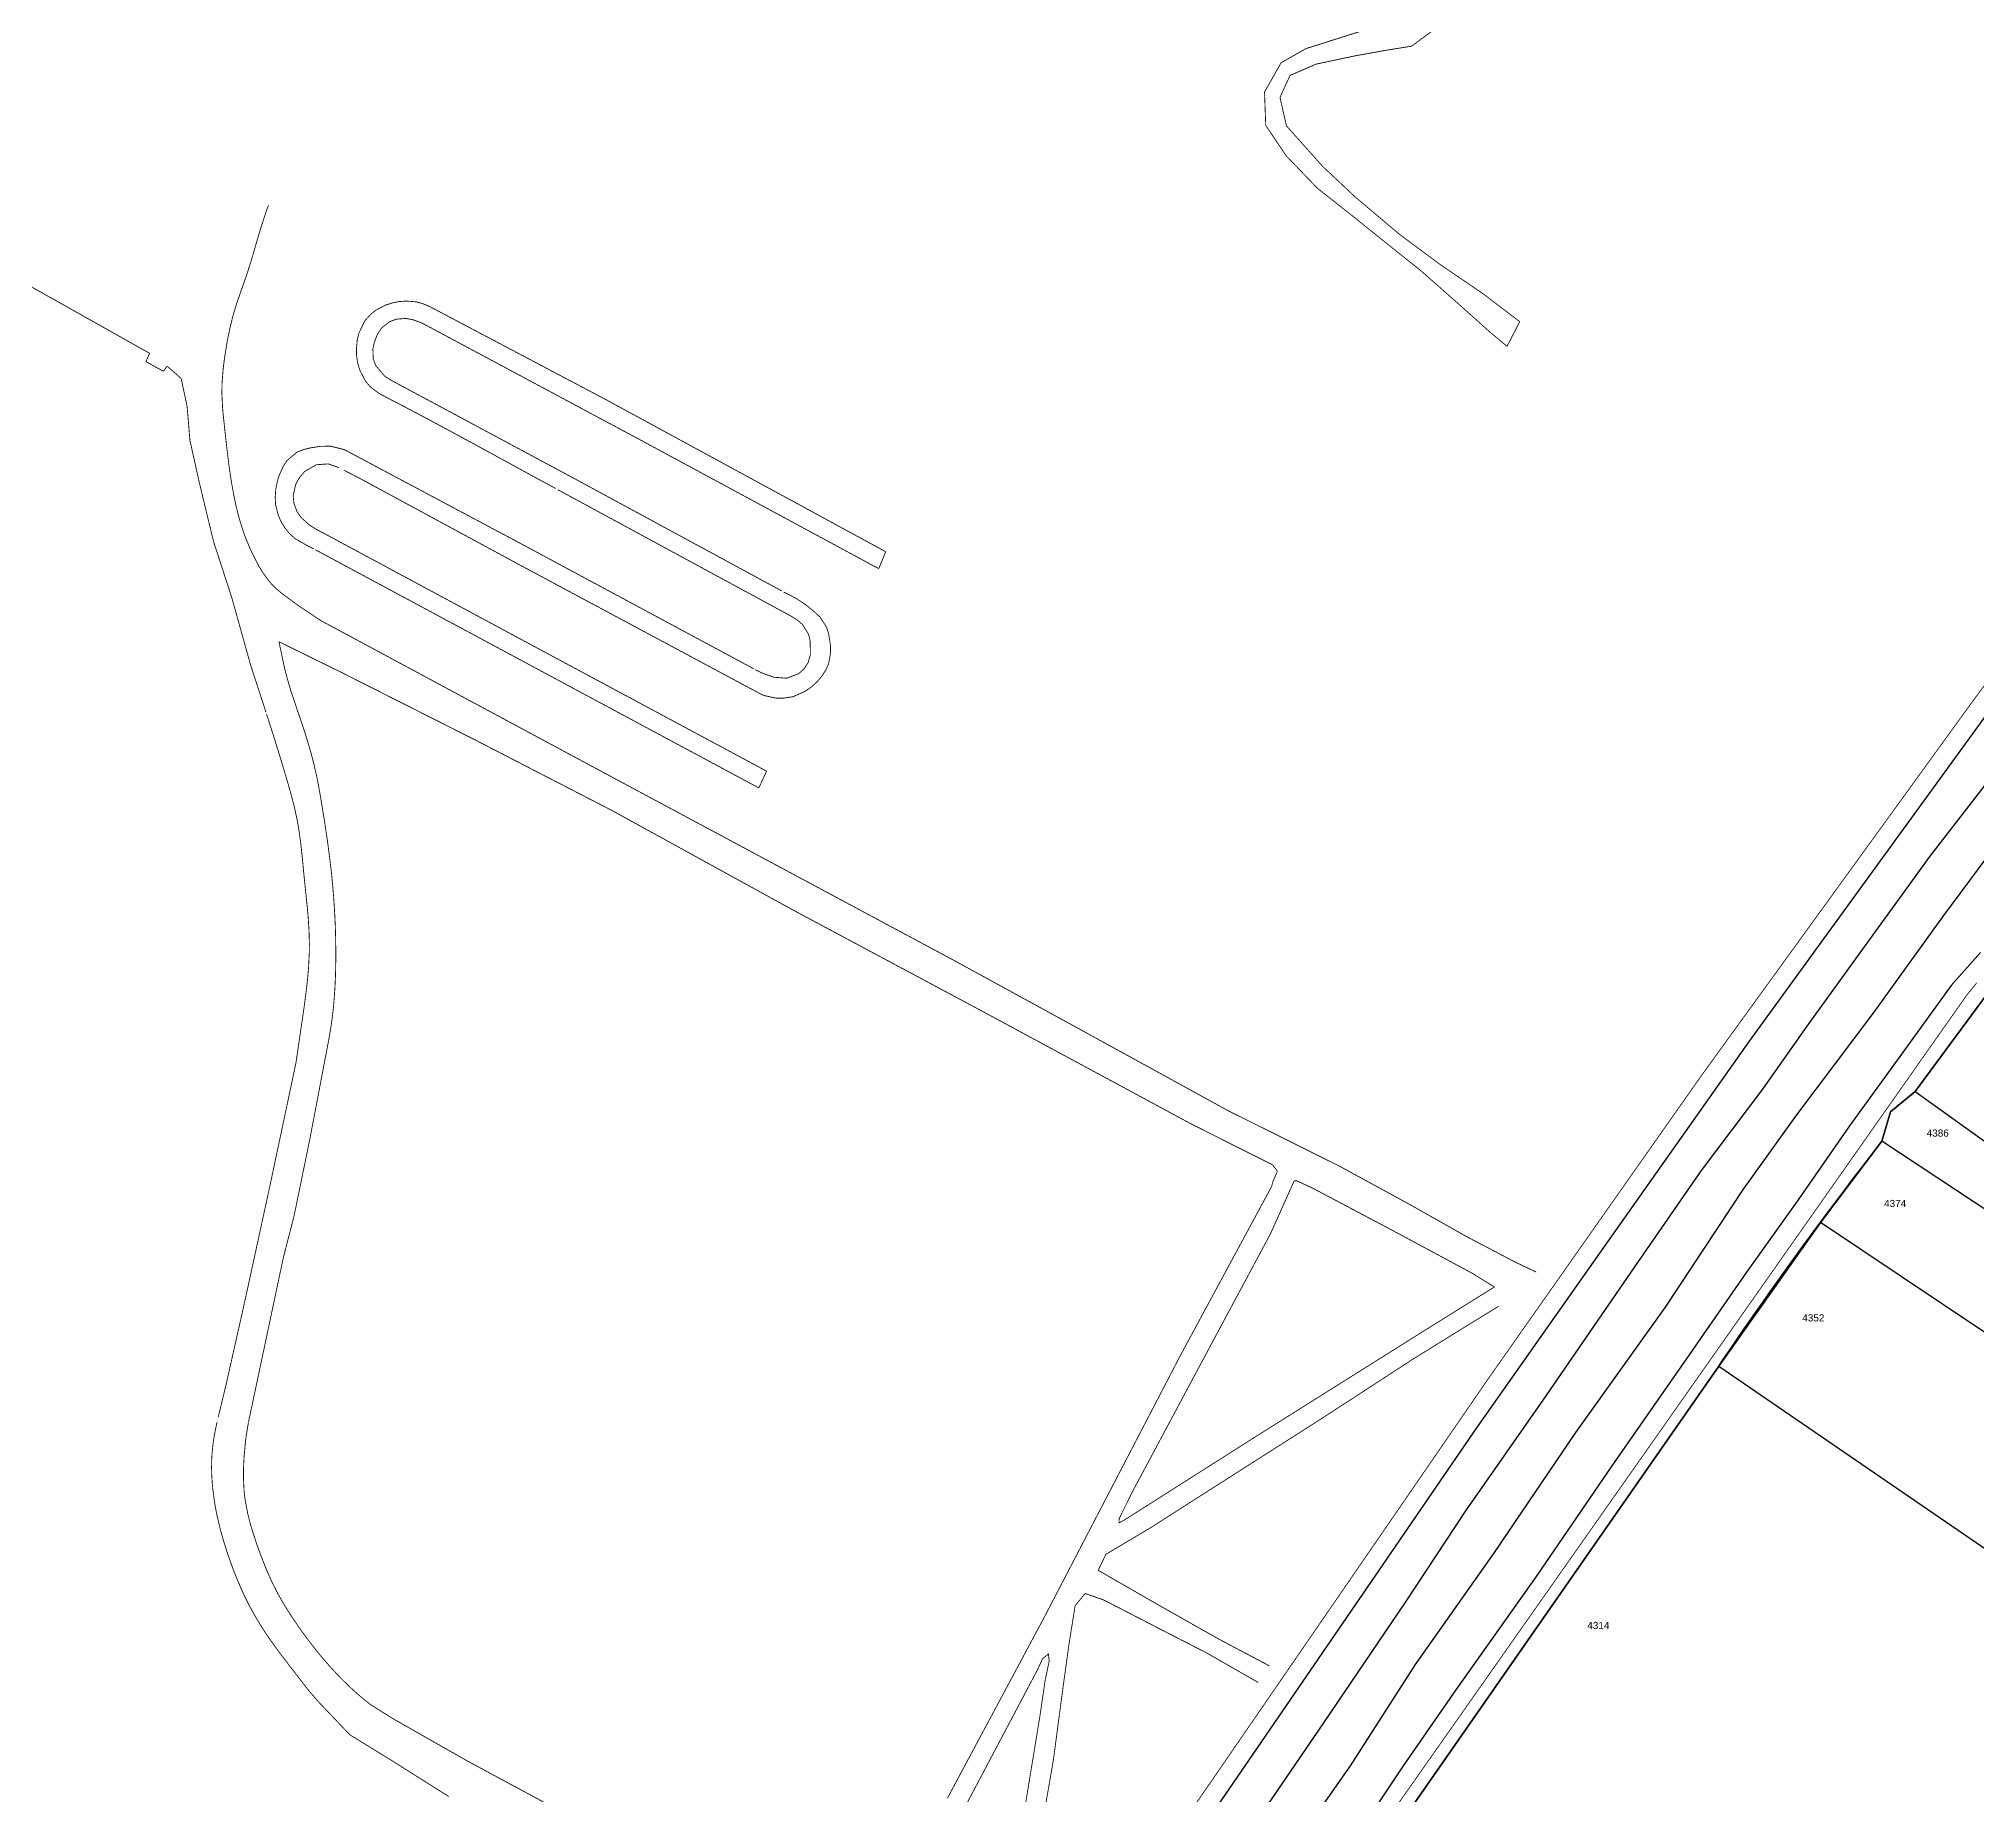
# Model space of a CAD drawing. Extents: x 203640 to 206998, y 4842129 to 4844379.
# Drawn here: x 205872 to 206279.7, y 4843448 to 4843817.4 of the extents above; entities that cross this region are included whole.
import ezdxf
from ezdxf.enums import TextEntityAlignment as Align

# ---------------------------------------------------------------- set-up
doc = ezdxf.new("R2010")
doc.units = 0
doc.header["$LTSCALE"] = 1.5
doc.header["$MEASUREMENT"] = 0
doc.linetypes.add('PHANTOMX2', pattern=[5, 2.5, -0.5, 0.5, -0.5, 0.5, -0.5])
doc.linetypes.add('TRACO_25', pattern=[8, 3, -1, 1, -1, 1, -1])
for name, color, linetype in [('CD-MALHA-LOTES', 40, 'CONTINUOUS'), ('RU-QUADRAS', 210, 'CONTINUOUS'), ('SV-EIXO-RUA-PAV', 20, 'CONTINUOUS'), ('SV-RUA-NAO-PAV-S-GUIA-C-GUIA', 7, 'PHANTOMX2'), ('SV-RUA-PAVIM-S-GUIA-C-GUIA', 7, 'CONTINUOUS'), ('Th_NmrPorta', 1, 'CONTINUOUS')]:
    doc.layers.add(name, color=color, linetype=linetype)
doc.styles.get("Standard").update_dxf_attribs({"font": 'ARIAL.TTF'})

msp = doc.modelspace()

# ---------------------------------------------------------------- linework, layer by layer
at = {"layer": 'CD-MALHA-LOTES', "linetype": 'Continuous'}
for points in [[(206282.81, 4843617.91), (206266.61, 4843595.98)], [(206266.61, 4843595.98), (206261.44, 4843591.7)], [(206266.61, 4843595.98), (206312.63, 4843563.05)], [(206261.44, 4843591.7), (206259.65, 4843585.52)], [(206259.65, 4843585.52), (206246.71, 4843568.46)], [(206306.31, 4843554.68), (206259.65, 4843585.52)], [(206246.71, 4843568.46), (206225.31, 4843538.24)], [(206401.28, 4843464.97), (206246.71, 4843568.46)], [(206225.31, 4843538.24), (206159.87, 4843444.23)], [(206225.31, 4843538.24), (206354.78, 4843449.55)]]:
    msp.add_lwpolyline(points, dxfattribs=at)
at = {"layer": 'RU-QUADRAS', "color": 6, "linetype": 'Continuous'}
msp.add_lwpolyline([(206143.26, 4843420.37), (206225.31, 4843538.24, -0.016377), (206259.65, 4843585.52), (206261.44, 4843591.7), (206266.61, 4843595.98), (206282.81, 4843617.91), (206384.63, 4843544.01), (206416.55, 4843519.52), (206517.91, 4843445.95, -0.003947), (206387.13, 4843251.93)], format="xyb", dxfattribs=at)
at = {"layer": 'SV-EIXO-RUA-PAV'}
for points in [[(206057.35, 4843352.97), (206084.92, 4843393.3), (206114.72, 4843438.12), (206174.45, 4843525.24), (206200.31, 4843561.95), (206231.76, 4843606.55), (206287.43, 4843683.15), (206343.43, 4843758.87), (206387.34, 4843817.05), (206391.46, 4843822.46), (206395.37, 4843827.6), (206403.17, 4843838.27), (206432.08, 4843877.23), (206438.53, 4843885.62), (206453.63, 4843906.07), (206453.9, 4843906.53)], [(206122.5, 4843434.28), (206142.23, 4843463.21), (206159.54, 4843488.64), (206172.15, 4843507.81), (206188.37, 4843531.05), (206208.31, 4843559.98), (206221.68, 4843579.37), (206234.61, 4843596.47), (206243.93, 4843609.73), (206255.98, 4843626.39), (206269.79, 4843645.45), (206281.84, 4843661.01)], [(206129.28, 4843427.66), (206147.86, 4843454.16), (206161.52, 4843475.47), (206178.05, 4843498.83), (206195.26, 4843524.24), (206214.11, 4843550.6), (206230.51, 4843575.46), (206241.71, 4843591.04), (206257.83, 4843612.35), (206272.44, 4843632.7), (206287.47, 4843652.92)], [(206280.34, 4843625.23), (206274.17, 4843618.29), (206262.83, 4843602.55), (206252.85, 4843588.76), (206242.02, 4843573.19), (206231.19, 4843557.96), (206219.09, 4843540.62), (206202.84, 4843517.27), (206186.93, 4843494), (206170.01, 4843470.14), (206158.93, 4843454.15), (206148.91, 4843439.13)]]:
    msp.add_lwpolyline(points, dxfattribs=at)
at = {"layer": 'SV-RUA-NAO-PAV-S-GUIA-C-GUIA', "linetype": 'TRACO_25', "const_width": 0.18, "flags": 128}
for points in [[(206156.96, 4843820.95), (206150.03, 4843818.94), (206138.52, 4843815.29), (206133.28, 4843812.31), (206129.79, 4843806.15), (206130.04, 4843799.16), (206134.31, 4843792.78), (206140.92, 4843785.91), (206148.32, 4843780.07), (206155.12, 4843774.61), (206162.79, 4843768.48), (206171.11, 4843761.13), (206177.36, 4843755.54), (206180.79, 4843752.68), (206183.47, 4843757.86)], [(206160.73, 4843815.8), (206155.61, 4843814.98), (206148.65, 4843813.73), (206140.66, 4843812.03), (206135.15, 4843809.64), (206133.04, 4843805.04), (206134.4, 4843799.04), (206142.02, 4843790.51), (206148.75, 4843784.19), (206158.05, 4843776.33), (206166.63, 4843769.95), (206175.76, 4843763.73), (206183.47, 4843757.86)]]:
    msp.add_lwpolyline(points, dxfattribs=at)
at = {"layer": 'SV-RUA-PAVIM-S-GUIA-C-GUIA', "linetype": 'Continuous', "const_width": 0.18, "flags": 128}
for points in [[(206160.73, 4843815.8), (206165.97, 4843819.68)], [(206053.43, 4843352.96), (206111.45, 4843440.53), (206176.74, 4843535.42), (206221.7, 4843599.35), (206278.9, 4843678.27), (206286.66, 4843688.7)], [(206130.83, 4843475.18), (206120.11, 4843480.85), (206107.28, 4843488.11), (206097.73, 4843493.6), (206094.81, 4843495.28), (206096.42, 4843498.65), (206105.7, 4843504.16), (206122.52, 4843514.9), (206141.73, 4843527.15), (206160.93, 4843539.64), (206170.06, 4843545.3), (206178.99, 4843550.79)], [(206077.68, 4843395.67), (206076.5, 4843396.81), (206077.75, 4843403.87), (206079.85, 4843419.43), (206082, 4843435.9), (206085.38, 4843455.37), (206087.39, 4843470.53), (206088.7, 4843480), (206089.96, 4843487.86), (206092.06, 4843490.41), (206095.92, 4843489.07), (206106.93, 4843483.39), (206117.73, 4843477.85), (206128.48, 4843471.68)]]:
    msp.add_lwpolyline(points, dxfattribs=at)
at = {"layer": 'SV-RUA-PAVIM-S-GUIA-C-GUIA', "const_width": 0.18}
for points in [[(205923.21, 4843700.64), (205922.05, 4843701.6), (205920.98, 4843702.66), (205920.02, 4843703.82), (205919.12, 4843705.1), (205918.33, 4843706.38), (205916.96, 4843709), (205916.33, 4843710.37), (205915.75, 4843711.75), (205915.21, 4843713.15), (205914.71, 4843714.64), (205914.27, 4843716.08), (205913.87, 4843717.52), (205913.52, 4843718.98), (205913.19, 4843720.45), (205912.9, 4843721.93), (205912.47, 4843724.4), (205912.03, 4843727.37), (205911.66, 4843730.34), (205911.48, 4843731.83), (205911.32, 4843733.32), (205911.15, 4843734.82), (205910.94, 4843736.76), (205910.78, 4843738.26), (205910.65, 4843739.76), (205910.5, 4843742.75), (205910.53, 4843744.85), (205910.76, 4843747.84), (205910.94, 4843749.33), (205911.15, 4843750.82), (205911.55, 4843753.28), (205911.83, 4843754.76), (205912.13, 4843756.23), (205912.84, 4843759.14), (205913.59, 4843761.62), (205914.56, 4843764.46), (205915.07, 4843765.87), (205915.57, 4843767.29), (205916.41, 4843769.85), (205916.84, 4843771.28), (205917.26, 4843772.72), (205917.68, 4843774.17), (205918.1, 4843775.61), (205918.84, 4843778.07), (205919.78, 4843780.92), (205920.31, 4843782.33)], [(205895.3, 4843751.21), (205861.64, 4843770.13)], [(205954.17, 4843761.06), (205952.79, 4843761.65), (205951.33, 4843762.03), (205949.27, 4843762.2), (205947.77, 4843762.09), (205946.3, 4843761.79), (205944.87, 4843761.32), (205943.03, 4843760.36), (205941.83, 4843759.45), (205940.59, 4843758.08), (205939.3, 4843755.43), (205938.97, 4843753.96), (205938.79, 4843752.09), (205938.84, 4843750.59), (205939.1, 4843749.01), (205939.55, 4843747.57), (205940.73, 4843745.32), (205941.7, 4843744.17), (205943.41, 4843742.86), (205944.74, 4843742.14), (205946.36, 4843741.29), (205947.7, 4843740.6), (205949.04, 4843739.9), (205950.38, 4843739.19), (205951.71, 4843738.49), (205953.04, 4843737.79), (205954.36, 4843737.08), (205955.69, 4843736.37), (205957.01, 4843735.66), (205959.65, 4843734.24), (205962.28, 4843732.81), (205964.91, 4843731.38), (205967.54, 4843729.95), (205970.16, 4843728.52), (205972.79, 4843727.08), (205975.41, 4843725.65), (205978.04, 4843724.22), (205980.68, 4843722.79)], [(205991.16, 4843741.53), (205954.17, 4843761.06)], [(205946.01, 4843745.59), (205944.74, 4843746.4), (205942.84, 4843748.66), (205942.33, 4843750.09), (205942.25, 4843752.08), (205942.57, 4843753.56), (205943.25, 4843755.27), (205944.08, 4843756.52), (205945.77, 4843757.86), (205947.2, 4843758.39), (205949.18, 4843758.54), (205950.67, 4843758.28), (205952.51, 4843757.6), (205953.84, 4843756.91), (205955.88, 4843755.81), (205957.23, 4843755.09)], [(205957.23, 4843755.09), (205997.66, 4843733.45)], [(205894.52, 4843749.47), (205895.3, 4843751.21)], [(205898.21, 4843747.43), (205894.52, 4843749.47)], [(205898.97, 4843748.51), (205898.21, 4843747.43)], [(205901.93, 4843745.94), (205898.97, 4843748.51)], [(205903.18, 4843740.08), (205901.93, 4843745.94)], [(205984.19, 4843725.11), (205946.01, 4843745.59)], [(205903.78, 4843732.9), (205903.18, 4843740.08)], [(206050.11, 4843709.49), (205991.16, 4843741.53)], [(205905.71, 4843724.22), (205903.78, 4843732.9)], [(205936.27, 4843730.95), (205933.36, 4843731.68), (205931.33, 4843731.65), (205929.19, 4843731.34), (205927.7, 4843730.97), (205926.29, 4843730.42), (205924.17, 4843728.64), (205923.36, 4843727.35), (205922.57, 4843725.59), (205922.13, 4843724.15), (205921.84, 4843722.68), (205921.71, 4843720.96), (205921.79, 4843719.45), (205922.31, 4843717.26), (205922.92, 4843715.88), (205923.69, 4843714.59), (205924.63, 4843713.4), (205925.9, 4843712.23), (205928.49, 4843710.74), (205929.85, 4843710.07)], [(205997.66, 4843733.45), (206048.66, 4843705.92)], [(205931.61, 4843713.54), (205930.28, 4843714.25), (205929, 4843715.03), (205927.14, 4843716.69), (205926.29, 4843717.94), (205925.65, 4843719.69), (205925.5, 4843721.21), (205926, 4843723.57), (205926.71, 4843724.91), (205927.88, 4843726.34), (205930.35, 4843727.78), (205932.85, 4843727.95), (205935.14, 4843727.17)], [(205974.34, 4843710.67), (205936.27, 4843730.95)], [(205908.74, 4843711.64), (205905.71, 4843724.22)], [(205936.15, 4843726.64), (205940.15, 4843724.56)], [(205940.15, 4843724.56), (205974.18, 4843706.15)], [(206028.27, 4843701.23), (205984.19, 4843725.11)], [(205981.15, 4843722.53), (206030.1, 4843696)], [(205912.54, 4843699.98), (205908.74, 4843711.64)], [(205974.9, 4843690.26), (205931.61, 4843713.54)], [(205930.15, 4843709.91), (205981.3, 4843682.43)], [(206022.46, 4843684.81), (205974.34, 4843710.67)], [(206048.66, 4843705.92), (206050.11, 4843709.49)], [(205974.18, 4843706.15), (206024.35, 4843679.28)], [(205916.56, 4843685.59), (205912.54, 4843699.98)], [(205926.8, 4843698), (205923.21, 4843700.64)], [(206024.35, 4843679.28), (206027.12, 4843678.68), (206028.64, 4843678.69), (206030.65, 4843679), (206033.22, 4843680.17), (206034.46, 4843681.03), (206035.59, 4843682.03), (206036.58, 4843683.16), (206037.52, 4843684.6), (206038.12, 4843685.98), (206038.53, 4843688.28), (206038.49, 4843689.79), (206038.12, 4843692.21), (206037.66, 4843693.64), (206036.32, 4843695.7), (206035.23, 4843696.75), (206033.47, 4843698.2), (206031.3, 4843699.66), (206028.63, 4843701.04)], [(205931.34, 4843694.99), (205926.8, 4843698)], [(205959.01, 4843680.11), (205931.34, 4843694.99)], [(206030.1, 4843696), (206031.4, 4843695.21), (206032.57, 4843694.24), (206033.88, 4843692.15), (206034.23, 4843690.67), (206034.27, 4843687.85), (206033.77, 4843686.1), (206032.93, 4843684.83), (206031.78, 4843683.82), (206029.28, 4843682.88), (206026.52, 4843683.1), (206024.03, 4843684.02), (206022.69, 4843684.69)], [(205923.47, 4843685.98), (205922.51, 4843690.55)], [(205922.51, 4843690.55), (205935.81, 4843684.02)], [(206025.07, 4843663.34), (205974.9, 4843690.26)], [(205919.77, 4843675.75), (205916.56, 4843685.59)], [(205932.97, 4843606.81), (205933.47, 4843609.77), (205933.68, 4843611.25), (205933.86, 4843612.74), (205934.01, 4843614.24), (205934.14, 4843615.73), (205934.24, 4843617.23), (205934.32, 4843618.73), (205934.39, 4843620.24), (205934.43, 4843621.74), (205934.45, 4843623.25), (205934.46, 4843624.75), (205934.45, 4843626.25), (205934.43, 4843628.11), (205934.39, 4843629.61), (205934.34, 4843631.12), (205934.27, 4843632.61), (205934.19, 4843634.11), (205933.99, 4843637.1), (205933.73, 4843640.09), (205933.54, 4843641.99), (205933.19, 4843644.97), (205932.8, 4843647.94), (205932.59, 4843649.43), (205932.37, 4843650.91), (205932.15, 4843652.4), (205931.91, 4843653.88), (205931.55, 4843656.14), (205931.3, 4843657.62), (205931.04, 4843659.1), (205930.77, 4843660.58), (205930.48, 4843662.05), (205929.82, 4843664.98), (205929.23, 4843667.23), (205928.38, 4843670.1), (205927.93, 4843671.53), (205927.46, 4843672.96), (205926.98, 4843674.38), (205926.03, 4843677.18), (205925.55, 4843678.6), (205925.08, 4843680.03), (205924.64, 4843681.46), (205923.84, 4843684.35), (205923.47, 4843685.98)], [(205935.81, 4843684.02), (205963.85, 4843669.86)], [(205995.5, 4843660.51), (205959.01, 4843680.11)], [(205981.3, 4843682.43), (206023.42, 4843659.82)], [(205927.51, 4843611.76), (205927.73, 4843613.25), (205927.93, 4843614.73), (205928.13, 4843616.23), (205928.31, 4843617.72), (205928.48, 4843619.21), (205928.62, 4843620.71), (205928.74, 4843622.21), (205928.89, 4843625.2), (205928.91, 4843627.01), (205928.82, 4843630), (205928.62, 4843632.99), (205928.48, 4843634.48), (205928.33, 4843635.98), (205928.18, 4843637.47), (205928.02, 4843638.97), (205927.87, 4843640.46), (205927.67, 4843642.42), (205927.53, 4843643.91), (205927.39, 4843645.41), (205927.23, 4843646.9), (205927.06, 4843648.39), (205926.64, 4843651.36), (205926.36, 4843652.97), (205925.72, 4843655.9), (205925.35, 4843657.35), (205924.96, 4843658.8), (205924.55, 4843660.25), (205924.13, 4843661.69), (205923.47, 4843663.91), (205923.04, 4843665.35), (205922.6, 4843666.78), (205921.71, 4843669.65), (205920.81, 4843672.51), (205919.89, 4843675.36)], [(205963.85, 4843669.86), (205992.52, 4843655.08)], [(206023.42, 4843659.82), (206025.07, 4843663.34)], [(206064.22, 4843623.68), (205995.5, 4843660.51)], [(205992.52, 4843655.08), (206030.52, 4843634.19)], [(206030.52, 4843634.19), (206070.28, 4843612.93)], [(206092.21, 4843608.37), (206064.22, 4843623.68)], [(206279.57, 4843618.82), (206277.47, 4843616.23)], [(206277.47, 4843616.23), (206139.23, 4843419.65)], [(205926.07, 4843601.94), (205927.51, 4843611.76)], [(206070.28, 4843612.93), (206114.46, 4843589.1)], [(205929.01, 4843586.03), (205932.97, 4843606.81)], [(206122.05, 4843591.98), (206092.21, 4843608.37)], [(205920.73, 4843576.72), (205926.07, 4843601.94)], [(206114.46, 4843589.1), (206129.05, 4843581.77)], [(206145.54, 4843580.28), (206122.05, 4843591.98)], [(205925.72, 4843569.98), (205929.01, 4843586.03)], [(206129.05, 4843581.77), (206131.45, 4843580.58)], [(205915.2, 4843551.3), (205920.73, 4843576.72)], [(206131.51, 4843576.92), (206131.29, 4843576.01)], [(206131.45, 4843580.58), (206132.51, 4843579.22)], [(206132.51, 4843579.22), (206131.51, 4843576.92)], [(206160.66, 4843572.03), (206145.54, 4843580.28)], [(206131.29, 4843576.01), (206112.21, 4843540.69)], [(205923.4, 4843560.92), (205925.72, 4843569.98)], [(206172.2, 4843565.51), (206160.66, 4843572.03)], [(206182.4, 4843560.15), (206172.2, 4843565.51)], [(205916.1, 4843526.46), (205923.4, 4843560.92)], [(206186.95, 4843557.99), (206182.4, 4843560.15)], [(205911.32, 4843534.06), (205915.2, 4843551.3)], [(206112.21, 4843540.69), (206083.5, 4843485.48)], [(205909.72, 4843527.45), (205911.32, 4843534.06)], [(205930.87, 4843467.57), (205928.9, 4843469.83), (205927.97, 4843471.01), (205927.05, 4843472.2), (205925.43, 4843474.31), (205924.51, 4843475.5), (205922.69, 4843477.88), (205920.92, 4843480.31), (205920.05, 4843481.57), (205919.22, 4843482.82), (205918.42, 4843484.1), (205917.64, 4843485.38), (205916.9, 4843486.69), (205916.19, 4843488.01), (205915.51, 4843489.35), (205914.67, 4843491.14), (205913.5, 4843493.9), (205912.95, 4843495.3), (205912, 4843497.93), (205911.52, 4843499.36), (205911.06, 4843500.79), (205910.63, 4843502.23), (205910.23, 4843503.68), (205909.87, 4843505.14), (205909.53, 4843506.6), (205909.23, 4843508.07), (205908.97, 4843509.55), (205908.6, 4843512.29), (205908.46, 4843513.79), (205908.37, 4843515.29), (205908.33, 4843516.79), (205908.35, 4843518.29), (205908.43, 4843519.79), (205908.66, 4843522.04), (205908.89, 4843523.52), (205909.17, 4843524.99), (205909.49, 4843526.46)], [(205941.76, 4843467.04), (205940.58, 4843467.97), (205939.43, 4843468.94), (205938.31, 4843469.93), (205937.21, 4843470.95), (205935.89, 4843472.23), (205934.84, 4843473.31), (205933.81, 4843474.4), (205932.81, 4843475.52), (205931.83, 4843476.65), (205930.35, 4843478.44), (205928.52, 4843480.81), (205927.63, 4843482.02), (205926.75, 4843483.24), (205925.43, 4843485.18), (205924.6, 4843486.44), (205923.81, 4843487.72), (205923.04, 4843489.01), (205922.3, 4843490.32), (205921.09, 4843492.68), (205919.88, 4843495.42), (205919.32, 4843496.81), (205918.78, 4843498.21), (205918.12, 4843500), (205917.62, 4843501.42), (205917.15, 4843502.86), (205916.7, 4843504.3), (205916.3, 4843505.75), (205915.94, 4843507.21), (205915.38, 4843510.15), (205915.17, 4843511.9), (205915.03, 4843514.89), (205915.04, 4843516.39), (205915.1, 4843517.9), (205915.19, 4843519.4), (205915.42, 4843521.92), (205915.59, 4843523.41), (205916.08, 4843526.37)], [(206083.5, 4843485.48), (206063.09, 4843447.35)], [(205937.42, 4843460.69), (205930.87, 4843467.57)], [(205946.24, 4843464.23), (205941.76, 4843467.04)], [(205961.94, 4843455.29), (205946.24, 4843464.23)], [(205945.65, 4843455.64), (205937.42, 4843460.69)], [(205958.21, 4843447.72), (205945.65, 4843455.64)], [(205990.49, 4843439.9), (205961.94, 4843455.29)]]:
    msp.add_lwpolyline(points, dxfattribs=at)
at = {"layer": 'SV-RUA-PAVIM-S-GUIA-C-GUIA', "linetype": 'Continuous', "const_width": 0.18, "flags": 128}
for points in [[(206178.12, 4843554.86), (206173.54, 4843557.71), (206157.85, 4843566.15), (206139.83, 4843575.69), (206136.62, 4843577.17), (206136.05, 4843577.22), (206131.06, 4843566.09), (206118.86, 4843543.33), (206102.25, 4843512.27), (206099.2, 4843506.13), (206099.19, 4843505.28), (206100.27, 4843505.83), (206128.11, 4843523.51), (206163.77, 4843545.92)], [(206082.54, 4843464.56), (206083.63, 4843472.02), (206084.5, 4843476.21), (206084.34, 4843477.7), (206083.08, 4843476.65), (206081.98, 4843474.25), (206072.01, 4843455.39), (206057.73, 4843428.39), (206050.71, 4843415.72), (206049.75, 4843412.32), (206049.68, 4843410.02), (206056.1, 4843406.64), (206068.63, 4843400.47), (206071.7, 4843399.05), (206073.16, 4843400.07), (206073.88, 4843409.01), (206077.13, 4843431.63)]]:
    msp.add_lwpolyline(points, close=True, dxfattribs=at)

# ---------------------------------------------------------------- texts
at = {"layer": 'Th_NmrPorta', "color": 1}
for s, p in [('4386', (206269.05, 4843587.23)), ('4374', (206260.09, 4843572.43)), ('4352', (206242.88, 4843548.37)), ('4314', (206197.67, 4843483.69))]:
    msp.add_text(s, height=1.5, dxfattribs=at).set_placement(p, align=Align.MIDDLE_LEFT)

doc.saveas('drawing.dxf')
